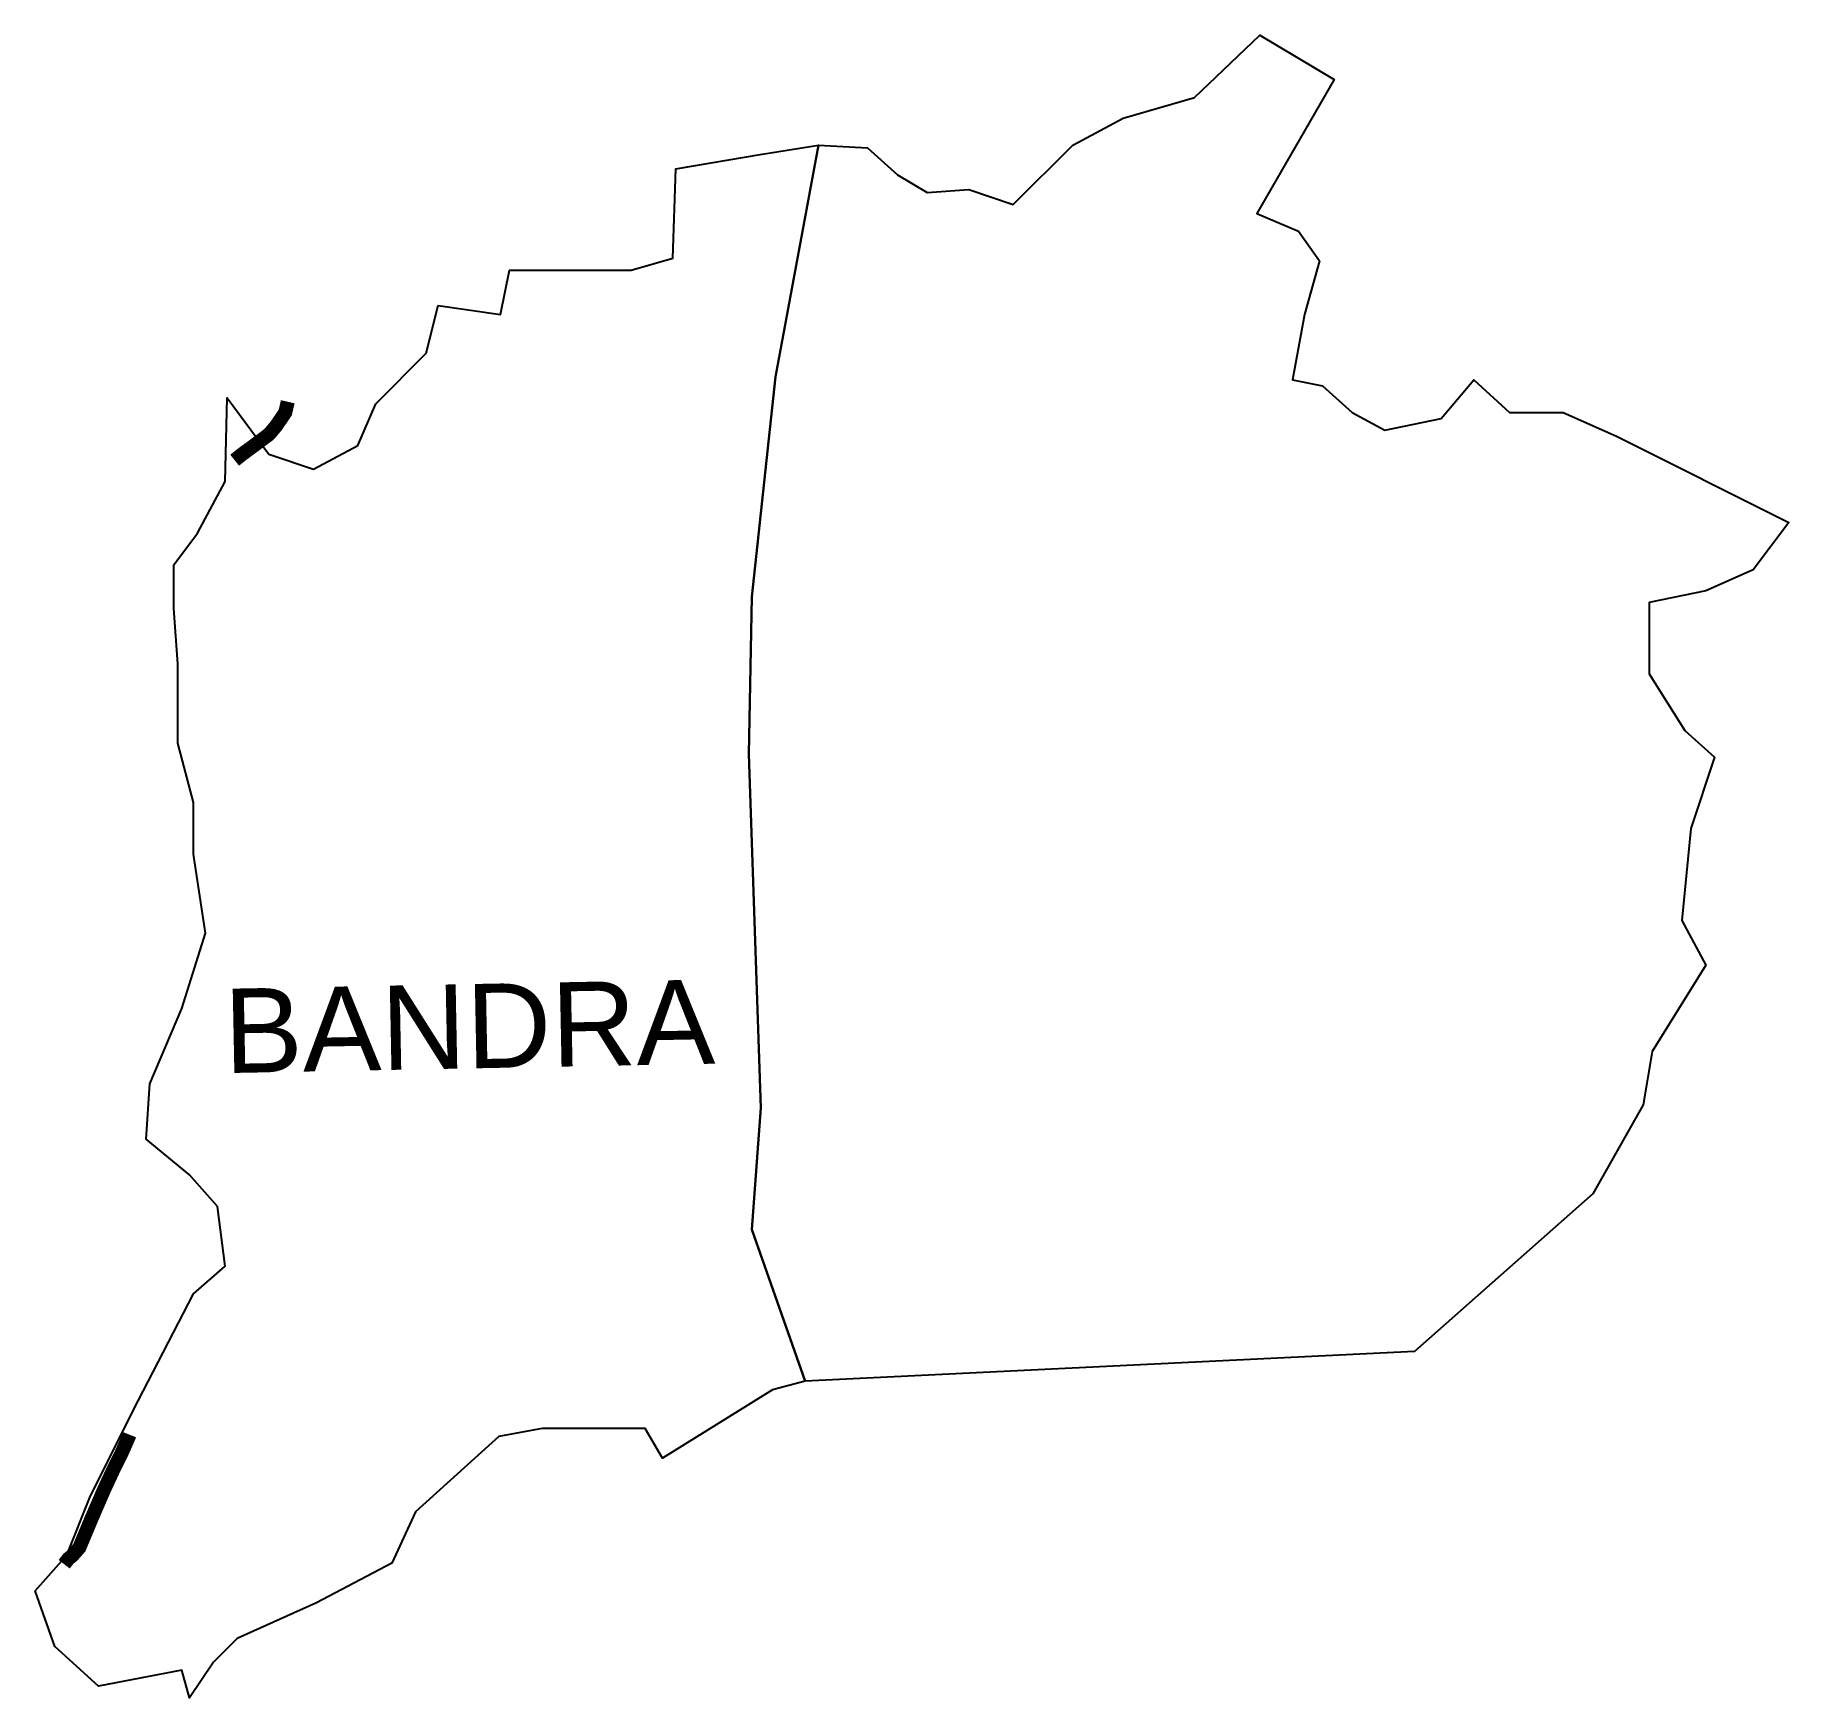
# Model space of a CAD drawing. Header units: metres. Extents: x 270268 to 276508, y 2106718 to 2112634.
import ezdxf

# ---------------------------------------------------------------- set-up
doc = ezdxf.new("R2010")
doc.units = ezdxf.units.M
doc.header["$MEASUREMENT"] = 0
for name, color, linetype in [('UNPROTECTED', 130, 'Continuous'), ('village', 3, 'Continuous'), ('VILLAGE NAME', 250, 'Continuous')]:
    doc.layers.add(name, color=color, linetype=linetype)
doc.styles.get("Standard").update_dxf_attribs({"font": 'arial.ttf'})

msp = doc.modelspace()

# ---------------------------------------------------------------- linework, layer by layer
at = {"layer": 'UNPROTECTED', "const_width": 50, "flags": 128}
for points in [[(271166.8, 2111329.5), (271158.1, 2111291.6), (271125.7, 2111243.5), (271099.7, 2111213.1), (271056.6, 2111181), (271005.8, 2111143.7), (270977.9, 2111121.5)], [(270604.2, 2107654.3), (270600.3, 2107644.5), (270573.7, 2107584.5), (270546.5, 2107530.1), (270512.4, 2107456.7), (270468.2, 2107354.5), (270425.5, 2107252.4), (270400.2, 2107223.8), (270386.7, 2107213.2), (270371.5, 2107193.4)]]:
    msp.add_lwpolyline(points, dxfattribs=at)
at = {"layer": 'village'}
for points in [[(275894.3, 2111206.8, 0), (276507.5, 2110900.2, 0), (276380.6, 2110731.1, 0), (276211.5, 2110657.1, 0), (276010.6, 2110614.8, 0), (276010.6, 2110361, 0), (276137.5, 2110160.2, 0), (276243.2, 2110065, 0), (276158.6, 2109811.3, 0), (276126.9, 2109483.5, 0), (276211.5, 2109324.9, 0), (276021.2, 2109018.3, 0), (275989.5, 2108828, 0), (275809.7, 2108510.9, 0), (275175.4, 2107950.5, 0), (273008, 2107844.8, 0), (272817.7, 2108384, 0), (272849.4, 2108817.5, 0), (272807.1, 2110075.6, 0), (272817.7, 2110635.9, 0), (272902.3, 2111418.3, 0), (273055.3, 2112242.3, 0), (273230, 2112232.4, 0), (273335.8, 2112137.2, 0), (273441.5, 2112073.8, 0), (273589.5, 2112084.4, 0), (273748.1, 2112031.5, 0), (273959.5, 2112243, 0), (274139.3, 2112338.1, 0), (274393, 2112412.1, 0), (274625.6, 2112634.1, 0), (274889.9, 2112475.6, 0), (274615, 2111999.8, 0), (274763, 2111936.4, 0), (274837, 2111830.6, 0), (274784.2, 2111640.3, 0), (274741.9, 2111407.7, 0), (274847.6, 2111386.6, 0), (274953.3, 2111291.4, 0), (275069.6, 2111228, 0), (275270.5, 2111270.3, 0), (275386.8, 2111407.7, 0), (275513.7, 2111291.4, 0), (275704, 2111291.4, 0)], [(273008, 2107844.8, 0), (272891.7, 2107814.5, 0), (272500.5, 2107571.3, 0), (272438.8, 2107676.3, 0), (272072.3, 2107676.3, 0), (271917.3, 2107648.1, 0), (271621.2, 2107380.3, 0), (271536.7, 2107197, 0), (271268.8, 2107056.1, 0), (270986.9, 2106929.2, 0), (270902.3, 2106844.6, 0), (270817.7, 2106717.8, 0), (270789.5, 2106816.4, 0), (270493.5, 2106760, 0), (270338.4, 2106901, 0), (270268, 2107098.4, 0), (270380.7, 2107225.2, 0), (270465.3, 2107436.7, 0), (270634.5, 2107775, 0), (270831.8, 2108155.6, 0), (270944.6, 2108254.3, 0), (270916.4, 2108465.7, 0), (270817.7, 2108578.5, 0), (270662.7, 2108705.4, 0), (270676.8, 2108902.7, 0), (270789.5, 2109170.6, 0), (270874.1, 2109438.4, 0), (270831.8, 2109720.4, 0), (270831.8, 2109903.6, 0), (270775.4, 2110115.1, 0), (270775.4, 2110397, 0), (270761.3, 2110594.3, 0), (270761.3, 2110749.4, 0), (270845.9, 2110862.2, 0), (270944.6, 2111045.4, 0), (270951.4, 2111343.6, 0), (271099.4, 2111142.7, 0), (271258, 2111089.9, 0), (271416.6, 2111174.4, 0), (271480, 2111322.5, 0), (271659.7, 2111502.2, 0), (271702, 2111671.4, 0), (271924.1, 2111639.6, 0), (271955.8, 2111798.2, 0), (272389.2, 2111798.2, 0), (272537.3, 2111840.5, 0), (272547.8, 2112157.7, 0), (272854.4, 2112210.6, 0), (273055.3, 2112242.3, 0), (272902.3, 2111418.3, 0), (272817.7, 2110635.9, 0), (272807.1, 2110075.6, 0), (272849.4, 2108817.5, 0), (272817.7, 2108384, 0)]]:
    msp.add_polyline3d(points, close=True, dxfattribs=at)

# ---------------------------------------------------------------- texts
at = {"layer": 'VILLAGE NAME', "insert": (270936.8, 2109240.7), "char_height": 300, "attachment_point": 1, "rotation": 1.10283}
msp.add_mtext_dynamic_manual_height_columns('{\\fArial|b0|i0|c0|p34;BANDRA}', width=2578.433, gutter_width=1928.7, heights=[0], dxfattribs=at)

doc.saveas('drawing.dxf')
